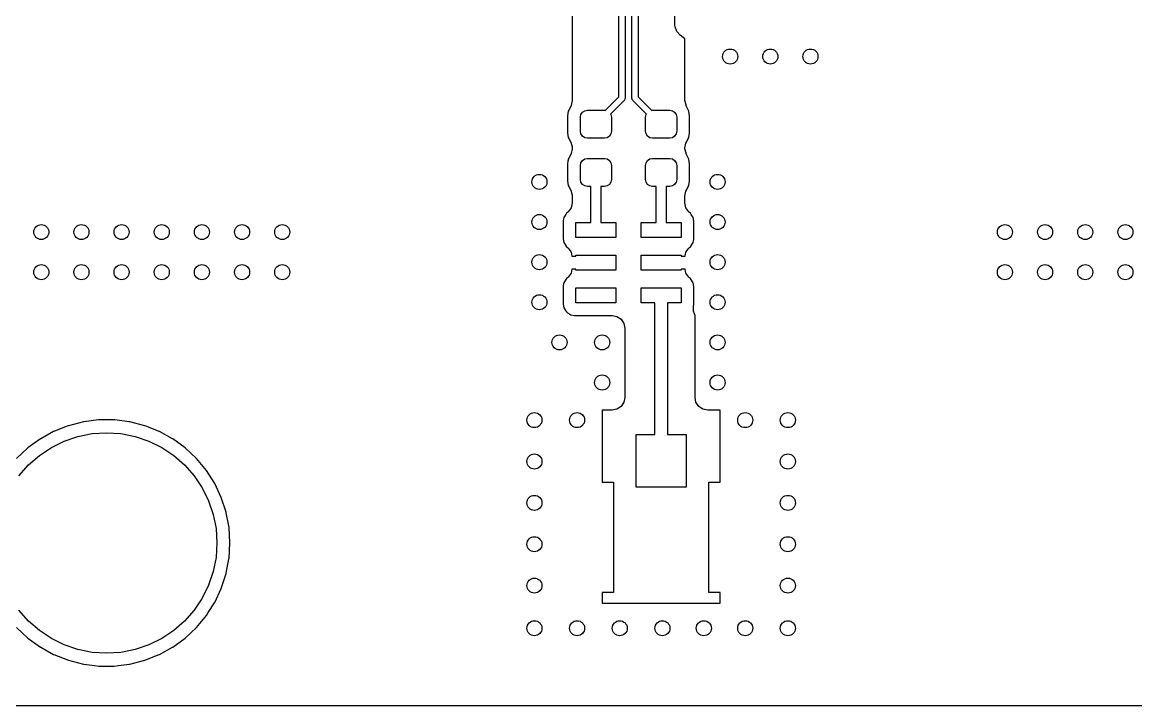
# Model space of a CAD drawing. Extents: x 0.99 to 4.24, y -7.27 to -4.02.
# Drawn here: x 1.745 to 2.618, y -7.273 to -6.737 of the extents above; entities that cross this region are included whole.
import ezdxf

# ---------------------------------------------------------------- set-up
doc = ezdxf.new("R2010")
doc.units = 0
doc.header["$MEASUREMENT"] = 0
doc.layers.add('BLACK', color=7, linetype='CONTINUOUS')

msp = doc.modelspace()

# ---------------------------------------------------------------- linework, layer by layer
at = {"layer": 'BLACK', "linetype": 'CONTINUOUS'}
for p, q in [((2.21797, -6.59087), (2.21797, -6.79634)), ((2.22297, -6.79634), (2.22297, -6.59087)), ((2.21297, -6.7953), (2.21297, -6.60472)), ((2.22797, -6.60472), (2.22797, -6.7953)), ((2.17618, -6.68799), (2.17618, -6.79838)), ((2.25689, -6.73911), (2.25689, -6.71604)), ((2.25699, -6.74052), (2.25689, -6.73911)), ((2.25828, -6.74419), (2.25699, -6.74052)), ((2.26087, -6.74708), (2.25828, -6.74419)), ((2.26476, -6.75), (2.26087, -6.74708)), ((2.26476, -6.79838), (2.26476, -6.75)), ((2.20224, -6.80604), (2.21297, -6.7953)), ((2.22797, -6.7953), (2.23871, -6.80604)), ((2.1751, -6.8029), (2.17359, -6.80586)), ((2.17542, -6.80219), (2.1751, -6.8029)), ((2.17618, -6.79838), (2.17542, -6.80219)), ((2.21724, -6.79811), (2.20642, -6.80893)), ((2.21769, -6.79702), (2.21724, -6.79811)), ((2.21797, -6.79634), (2.21769, -6.79702)), ((2.2237, -6.79811), (2.22297, -6.79634)), ((2.23453, -6.80893), (2.2237, -6.79811)), ((2.26479, -6.79916), (2.26476, -6.79838)), ((2.26585, -6.8029), (2.26479, -6.79916)), ((2.26771, -6.80656), (2.26585, -6.8029)), ((2.17323, -6.80656), (2.17266, -6.8102)), ((2.17266, -6.8102), (2.17266, -6.82366)), ((2.17359, -6.80586), (2.17323, -6.80656)), ((2.17359, -6.80586), (2.17359, -6.80586)), ((2.18268, -6.81142), (2.1831, -6.80931)), ((2.18268, -6.82244), (2.18268, -6.81142)), ((2.1831, -6.80931), (2.18429, -6.80752)), ((2.18429, -6.80752), (2.18608, -6.80633)), ((2.18608, -6.80633), (2.18819, -6.80591)), ((2.18819, -6.80591), (2.20157, -6.80591)), ((2.20157, -6.80591), (2.20224, -6.80604)), ((2.20642, -6.80893), (2.20667, -6.80931)), ((2.20667, -6.80931), (2.20709, -6.81142)), ((2.20709, -6.81142), (2.20709, -6.82244)), ((2.23386, -6.81142), (2.23428, -6.80931)), ((2.23386, -6.82244), (2.23386, -6.81142)), ((2.23428, -6.80931), (2.23453, -6.80893)), ((2.23871, -6.80604), (2.23937, -6.80591)), ((2.23937, -6.80591), (2.25276, -6.80591)), ((2.25276, -6.80591), (2.25487, -6.80633)), ((2.25487, -6.80633), (2.25665, -6.80752)), ((2.25665, -6.80752), (2.25785, -6.80931)), ((2.25785, -6.80931), (2.25827, -6.81142)), ((2.25827, -6.81142), (2.25827, -6.82244)), ((2.26829, -6.8102), (2.26771, -6.80656)), ((2.26829, -6.82366), (2.26829, -6.8102)), ((2.17266, -6.82366), (2.17323, -6.8273)), ((2.17323, -6.8273), (2.17359, -6.828)), ((2.17359, -6.828), (2.17359, -6.828)), ((2.17359, -6.828), (2.1751, -6.83095)), ((2.1831, -6.82455), (2.18268, -6.82244)), ((2.18429, -6.82634), (2.1831, -6.82455)), ((2.18608, -6.82753), (2.18429, -6.82634)), ((2.18819, -6.82795), (2.18608, -6.82753)), ((2.20157, -6.82795), (2.18819, -6.82795)), ((2.20368, -6.82753), (2.20157, -6.82795)), ((2.20547, -6.82634), (2.20368, -6.82753)), ((2.20667, -6.82455), (2.20547, -6.82634)), ((2.20709, -6.82244), (2.20667, -6.82455)), ((2.23428, -6.82455), (2.23386, -6.82244)), ((2.23547, -6.82634), (2.23428, -6.82455)), ((2.23726, -6.82753), (2.23547, -6.82634)), ((2.23937, -6.82795), (2.23726, -6.82753)), ((2.25276, -6.82795), (2.23937, -6.82795)), ((2.25487, -6.82753), (2.25276, -6.82795)), ((2.25665, -6.82634), (2.25487, -6.82753)), ((2.25785, -6.82455), (2.25665, -6.82634)), ((2.25827, -6.82244), (2.25785, -6.82455)), ((2.26585, -6.83095), (2.26736, -6.828)), ((2.26736, -6.828), (2.26771, -6.8273)), ((2.26736, -6.828), (2.26736, -6.828)), ((2.26771, -6.8273), (2.26829, -6.82366)), ((2.1751, -6.83095), (2.17615, -6.83469)), ((2.17618, -6.83618), (2.17542, -6.83999)), ((2.17615, -6.83469), (2.17618, -6.83548)), ((2.17618, -6.83548), (2.17618, -6.83618)), ((2.26476, -6.83548), (2.26552, -6.83166)), ((2.26476, -6.83618), (2.26476, -6.83548)), ((2.26479, -6.83696), (2.26476, -6.83618)), ((2.26585, -6.8407), (2.26479, -6.83696)), ((2.26552, -6.83166), (2.26585, -6.83095)), ((2.17297, -6.846), (2.17266, -6.84799)), ((2.17311, -6.84513), (2.17297, -6.846)), ((2.17323, -6.84435), (2.17311, -6.84513)), ((2.17359, -6.84365), (2.17323, -6.84435)), ((2.1751, -6.8407), (2.17359, -6.84365)), ((2.17359, -6.84365), (2.17359, -6.84365)), ((2.17542, -6.83999), (2.1751, -6.8407)), ((2.18268, -6.84921), (2.1831, -6.8471)), ((2.1831, -6.8471), (2.18429, -6.84532)), ((2.18429, -6.84532), (2.18608, -6.84412)), ((2.18608, -6.84412), (2.18819, -6.8437)), ((2.18819, -6.8437), (2.20157, -6.8437)), ((2.20157, -6.8437), (2.20368, -6.84412)), ((2.20368, -6.84412), (2.20547, -6.84532)), ((2.20547, -6.84532), (2.20667, -6.8471)), ((2.20667, -6.8471), (2.20709, -6.84921)), ((2.23386, -6.84921), (2.23428, -6.8471)), ((2.23428, -6.8471), (2.23547, -6.84532)), ((2.23547, -6.84532), (2.23726, -6.84412)), ((2.23726, -6.84412), (2.23937, -6.8437)), ((2.23937, -6.8437), (2.25276, -6.8437)), ((2.25276, -6.8437), (2.25487, -6.84412)), ((2.25487, -6.84412), (2.25665, -6.84532)), ((2.25665, -6.84532), (2.25785, -6.8471)), ((2.25785, -6.8471), (2.25827, -6.84921)), ((2.26771, -6.84435), (2.26585, -6.8407)), ((2.26829, -6.84799), (2.26771, -6.84435)), ((2.17266, -6.84799), (2.17266, -6.86146)), ((2.18268, -6.86024), (2.18268, -6.84921)), ((2.20709, -6.84921), (2.20709, -6.86024)), ((2.23386, -6.86024), (2.23386, -6.84921)), ((2.25827, -6.84921), (2.25827, -6.86024)), ((2.26829, -6.86146), (2.26829, -6.84799)), ((2.17266, -6.86146), (2.17323, -6.8651)), ((2.17323, -6.8651), (2.17359, -6.86579)), ((2.1831, -6.86235), (2.18268, -6.86024)), ((2.18429, -6.86413), (2.1831, -6.86235)), ((2.18608, -6.86533), (2.18429, -6.86413)), ((2.20547, -6.86413), (2.20368, -6.86533)), ((2.20667, -6.86235), (2.20547, -6.86413)), ((2.20709, -6.86024), (2.20667, -6.86235)), ((2.23428, -6.86235), (2.23386, -6.86024)), ((2.23547, -6.86413), (2.23428, -6.86235)), ((2.23726, -6.86533), (2.23547, -6.86413)), ((2.25665, -6.86413), (2.25487, -6.86533)), ((2.25785, -6.86235), (2.25665, -6.86413)), ((2.25827, -6.86024), (2.25785, -6.86235)), ((2.26736, -6.86579), (2.26771, -6.8651)), ((2.26771, -6.8651), (2.26829, -6.86146)), ((2.17359, -6.86579), (2.17359, -6.86579)), ((2.17359, -6.86579), (2.1751, -6.86875)), ((2.1751, -6.86875), (2.17615, -6.87249)), ((2.17615, -6.87249), (2.17618, -6.87327)), ((2.17618, -6.87327), (2.17618, -6.87874)), ((2.18819, -6.86575), (2.18608, -6.86533)), ((2.191, -6.86575), (2.18819, -6.86575)), ((2.191, -6.89409), (2.191, -6.86575)), ((2.20157, -6.86575), (2.19876, -6.86575)), ((2.19876, -6.86575), (2.19876, -6.89409)), ((2.20368, -6.86533), (2.20157, -6.86575)), ((2.23937, -6.86575), (2.23726, -6.86533)), ((2.24219, -6.86575), (2.23937, -6.86575)), ((2.24219, -6.89409), (2.24219, -6.86575)), ((2.25276, -6.86575), (2.24994, -6.86575)), ((2.24994, -6.86575), (2.24994, -6.89409)), ((2.25487, -6.86533), (2.25276, -6.86575)), ((2.26476, -6.87327), (2.26552, -6.86946)), ((2.26476, -6.87874), (2.26476, -6.87327)), ((2.26552, -6.86946), (2.26585, -6.86875)), ((2.26585, -6.86875), (2.26736, -6.86579)), ((2.26736, -6.86579), (2.26736, -6.86579)), ((2.17542, -6.88256), (2.17326, -6.88579)), ((2.17618, -6.87874), (2.17542, -6.88256)), ((2.26552, -6.88256), (2.26476, -6.87874)), ((2.26768, -6.88579), (2.26552, -6.88256)), ((2.1695, -6.89115), (2.16921, -6.89263)), ((2.1697, -6.89018), (2.1695, -6.89115)), ((2.17024, -6.88937), (2.1697, -6.89018)), ((2.17137, -6.88769), (2.17024, -6.88937)), ((2.17024, -6.88937), (2.17024, -6.88937)), ((2.17191, -6.88687), (2.17137, -6.88769)), ((2.17273, -6.88633), (2.17191, -6.88687)), ((2.17326, -6.88579), (2.17273, -6.88633)), ((2.26822, -6.88633), (2.26768, -6.88579)), ((2.26903, -6.88687), (2.26822, -6.88633)), ((2.26958, -6.88769), (2.26903, -6.88687)), ((2.2707, -6.88937), (2.26958, -6.88769)), ((2.27125, -6.89018), (2.2707, -6.88937)), ((2.2707, -6.88937), (2.2707, -6.88937)), ((2.27183, -6.89311), (2.27125, -6.89018)), ((2.16921, -6.89263), (2.16911, -6.89311)), ((2.16911, -6.89311), (2.16911, -6.90689)), ((2.17913, -6.90591), (2.17913, -6.89409)), ((2.17913, -6.89409), (2.191, -6.89409)), ((2.19876, -6.89409), (2.21063, -6.89409)), ((2.21063, -6.89409), (2.21063, -6.90591)), ((2.23031, -6.90591), (2.23031, -6.89409)), ((2.23031, -6.89409), (2.24219, -6.89409)), ((2.24994, -6.89409), (2.26181, -6.89409)), ((2.26181, -6.89409), (2.26181, -6.90591)), ((2.27183, -6.90689), (2.27183, -6.89311)), ((2.16911, -6.90689), (2.1697, -6.90981)), ((2.21063, -6.90591), (2.17913, -6.90591)), ((2.26181, -6.90591), (2.23031, -6.90591)), ((2.27125, -6.90981), (2.27144, -6.90885)), ((2.27144, -6.90885), (2.27174, -6.90737)), ((2.27174, -6.90737), (2.27183, -6.90689)), ((2.27174, -6.90737), (2.27174, -6.90737)), ((2.1697, -6.90981), (2.17024, -6.91063)), ((2.17024, -6.91063), (2.17024, -6.91063)), ((2.17024, -6.91063), (2.17109, -6.9119)), ((2.17109, -6.9119), (2.17191, -6.91313)), ((2.17191, -6.91313), (2.17273, -6.91367)), ((2.17273, -6.91367), (2.17326, -6.91421)), ((2.17326, -6.91421), (2.17542, -6.91744)), ((2.17542, -6.91744), (2.17605, -6.92059)), ((2.2649, -6.92059), (2.26552, -6.91744)), ((2.26552, -6.91744), (2.26768, -6.91421)), ((2.26768, -6.91421), (2.26822, -6.91367)), ((2.26822, -6.91367), (2.26903, -6.91313)), ((2.26903, -6.91313), (2.26986, -6.9119)), ((2.26986, -6.9119), (2.2707, -6.91063)), ((2.2707, -6.91063), (2.27125, -6.90981)), ((2.2707, -6.91063), (2.2707, -6.91063)), ((2.17605, -6.92059), (2.17913, -6.92059)), ((2.17913, -6.92059), (2.17913, -6.91968)), ((2.17913, -6.91968), (2.21063, -6.91968)), ((2.21063, -6.91968), (2.21063, -6.9315)), ((2.23031, -6.9315), (2.23031, -6.91968)), ((2.23031, -6.91968), (2.26181, -6.91968)), ((2.26181, -6.91968), (2.26181, -6.92059)), ((2.26181, -6.92059), (2.2649, -6.92059)), ((2.17542, -6.93374), (2.17326, -6.93697)), ((2.17605, -6.93059), (2.17542, -6.93374)), ((2.17913, -6.93059), (2.17605, -6.93059)), ((2.17913, -6.9315), (2.17913, -6.93059)), ((2.21063, -6.9315), (2.17913, -6.9315)), ((2.26181, -6.9315), (2.23031, -6.9315)), ((2.2649, -6.93059), (2.26181, -6.93059)), ((2.26181, -6.93059), (2.26181, -6.9315)), ((2.26552, -6.93374), (2.2649, -6.93059)), ((2.26768, -6.93697), (2.26552, -6.93374)), ((2.16921, -6.94381), (2.16911, -6.94429)), ((2.1695, -6.94233), (2.16921, -6.94381)), ((2.1697, -6.94137), (2.1695, -6.94233)), ((2.17024, -6.94055), (2.1697, -6.94137)), ((2.17109, -6.93928), (2.17024, -6.94055)), ((2.17024, -6.94055), (2.17024, -6.94055)), ((2.17191, -6.93805), (2.17109, -6.93928)), ((2.17273, -6.93751), (2.17191, -6.93805)), ((2.17326, -6.93697), (2.17273, -6.93751)), ((2.26822, -6.93751), (2.26768, -6.93697)), ((2.26903, -6.93805), (2.26822, -6.93751)), ((2.26986, -6.93928), (2.26903, -6.93805)), ((2.2707, -6.94055), (2.26986, -6.93928)), ((2.27125, -6.94137), (2.2707, -6.94055)), ((2.2707, -6.94055), (2.2707, -6.94055)), ((2.27183, -6.94429), (2.27125, -6.94137)), ((2.16911, -6.94429), (2.16911, -6.95807)), ((2.17913, -6.95709), (2.17913, -6.94528)), ((2.17913, -6.94528), (2.21063, -6.94528)), ((2.21063, -6.94528), (2.21063, -6.95709)), ((2.23031, -6.95709), (2.23031, -6.94528)), ((2.23031, -6.94528), (2.26181, -6.94528)), ((2.26181, -6.94528), (2.26181, -6.95709)), ((2.27183, -6.95807), (2.27183, -6.94429)), ((2.16911, -6.95807), (2.1697, -6.961)), ((2.1697, -6.961), (2.17024, -6.96181)), ((2.21063, -6.95709), (2.17913, -6.95709)), ((2.24106, -6.95709), (2.23031, -6.95709)), ((2.24106, -7.06043), (2.24106, -6.95709)), ((2.26181, -6.95709), (2.25106, -6.95709)), ((2.25106, -6.95709), (2.25106, -7.06043)), ((2.27147, -6.95988), (2.27174, -6.95855)), ((2.27147, -6.96377), (2.27147, -6.95988)), ((2.27174, -6.95855), (2.27183, -6.95807)), ((2.27174, -6.95855), (2.27174, -6.95855)), ((2.17024, -6.96181), (2.17024, -6.96181)), ((2.17024, -6.96181), (2.17109, -6.96308)), ((2.17109, -6.96308), (2.17191, -6.96431)), ((2.17191, -6.96431), (2.17273, -6.96486)), ((2.17273, -6.96486), (2.17441, -6.96598)), ((2.17441, -6.96598), (2.17441, -6.96598)), ((2.17441, -6.96598), (2.17522, -6.96652)), ((2.17522, -6.96652), (2.17815, -6.96711)), ((2.17815, -6.96711), (2.18175, -6.96711)), ((2.18175, -6.96711), (2.20756, -6.96711)), ((2.20756, -6.96711), (2.21137, -6.96786)), ((2.21137, -6.96786), (2.2146, -6.97002)), ((2.2146, -6.97002), (2.21676, -6.97326)), ((2.27228, -6.96573), (2.27147, -6.96377)), ((2.27244, -6.96654), (2.27228, -6.96573)), ((2.27264, -6.96654), (2.27244, -6.96654)), ((2.27264, -7.03138), (2.27264, -6.96654)), ((2.21676, -6.97326), (2.21752, -6.97707)), ((2.21752, -6.97707), (2.21752, -7.03138)), ((2.2146, -7.03842), (2.21137, -7.04058)), ((2.21676, -7.03519), (2.2146, -7.03842)), ((2.21752, -7.03138), (2.21676, -7.03519)), ((2.2734, -7.03519), (2.27264, -7.03138)), ((2.27556, -7.03842), (2.2734, -7.03519)), ((2.27879, -7.04058), (2.27556, -7.03842)), ((2.20756, -7.04134), (2.1998, -7.04134)), ((2.1998, -7.04134), (2.1998, -7.09783)), ((2.21137, -7.04058), (2.20756, -7.04134)), ((2.2826, -7.04134), (2.27879, -7.04058)), ((2.29232, -7.04134), (2.2826, -7.04134)), ((2.29232, -7.09783), (2.29232, -7.04134)), ((1.77801, -7.05481), (1.7698, -7.05806)), ((1.78081, -7.0537), (1.77801, -7.05481)), ((1.7811, -7.05358), (1.78081, -7.0537)), ((1.78081, -7.0537), (1.78081, -7.0537)), ((1.79288, -7.05056), (1.7811, -7.05358)), ((1.79319, -7.05052), (1.79288, -7.05056)), ((1.80463, -7.04907), (1.79319, -7.05052)), ((1.79319, -7.05052), (1.79319, -7.05052)), ((1.80494, -7.04904), (1.80463, -7.04907)), ((1.8171, -7.04904), (1.80494, -7.04904)), ((1.81741, -7.04907), (1.8171, -7.04904)), ((1.82886, -7.05052), (1.81741, -7.04907)), ((1.82917, -7.05056), (1.82886, -7.05052)), ((1.82886, -7.05052), (1.82886, -7.05052)), ((1.84094, -7.05358), (1.82917, -7.05056)), ((1.84124, -7.0537), (1.84094, -7.05358)), ((1.84404, -7.05481), (1.84124, -7.0537)), ((1.84124, -7.0537), (1.84124, -7.0537)), ((1.85225, -7.05806), (1.84404, -7.05481)), ((1.75914, -7.06392), (1.74931, -7.07106)), ((1.75942, -7.06377), (1.75914, -7.06392)), ((1.76952, -7.05821), (1.75942, -7.06377)), ((1.76772, -7.07066), (1.77788, -7.06565)), ((1.7698, -7.05806), (1.76952, -7.05821)), ((1.76952, -7.05821), (1.76952, -7.05821)), ((1.77788, -7.06565), (1.78861, -7.06201)), ((1.78861, -7.06201), (1.79972, -7.0598)), ((1.79972, -7.0598), (1.81102, -7.05906)), ((1.81102, -7.05906), (1.82233, -7.0598)), ((1.82233, -7.0598), (1.83344, -7.06201)), ((1.83344, -7.06201), (1.84417, -7.06565)), ((1.84417, -7.06565), (1.85433, -7.07066)), ((1.85252, -7.05821), (1.85225, -7.05806)), ((1.86263, -7.06377), (1.85252, -7.05821)), ((1.85252, -7.05821), (1.85252, -7.05821)), ((1.86291, -7.06392), (1.86263, -7.06377)), ((1.87274, -7.07106), (1.86291, -7.06392)), ((2.22638, -7.10177), (2.22638, -7.06043)), ((2.22638, -7.06043), (2.24106, -7.06043)), ((2.25106, -7.06043), (2.26575, -7.06043)), ((2.26575, -7.06043), (2.26575, -7.10177)), ((1.74931, -7.07106), (1.74044, -7.07939)), ((1.7583, -7.07695), (1.76772, -7.07066)), ((1.85433, -7.07066), (1.86375, -7.07695)), ((1.88161, -7.07939), (1.87274, -7.07106)), ((1.74978, -7.08442), (1.7583, -7.07695)), ((1.86375, -7.07695), (1.87227, -7.08442)), ((1.88936, -7.08876), (1.88161, -7.07939)), ((1.74231, -7.09294), (1.74978, -7.08442)), ((1.87227, -7.08442), (1.87974, -7.09294)), ((1.89587, -7.09902), (1.88936, -7.08876)), ((1.87974, -7.09294), (1.88603, -7.10236)), ((1.90105, -7.11003), (1.89587, -7.09902)), ((2.1998, -7.09783), (2.20866, -7.09783)), ((2.20866, -7.09783), (2.20866, -7.18445)), ((2.28346, -7.18445), (2.28346, -7.09783)), ((2.28346, -7.09783), (2.29232, -7.09783)), ((1.88603, -7.10236), (1.89104, -7.11252)), ((2.26575, -7.10177), (2.22638, -7.10177)), ((1.89104, -7.11252), (1.89469, -7.12325)), ((1.90481, -7.12159), (1.90105, -7.11003)), ((1.89469, -7.12325), (1.8969, -7.13436)), ((1.90487, -7.1219), (1.90481, -7.12159)), ((1.9066, -7.131), (1.90487, -7.1219)), ((1.90487, -7.1219), (1.90487, -7.1219)), ((1.8969, -7.13436), (1.89764, -7.14567)), ((1.90709, -7.13353), (1.9066, -7.131)), ((1.90785, -7.14567), (1.90709, -7.13353)), ((1.89764, -7.14567), (1.8969, -7.15697)), ((1.90709, -7.1578), (1.90785, -7.14567)), ((1.8969, -7.15697), (1.89469, -7.16809)), ((1.90487, -7.16944), (1.90703, -7.15811)), ((1.90703, -7.15811), (1.90709, -7.1578)), ((1.89469, -7.16809), (1.89104, -7.17882)), ((1.90105, -7.18131), (1.90481, -7.16975)), ((1.90481, -7.16975), (1.90487, -7.16944)), ((1.90487, -7.16944), (1.90487, -7.16944)), ((1.89104, -7.17882), (1.88603, -7.18898)), ((1.89587, -7.19232), (1.90105, -7.18131)), ((2.20866, -7.18445), (2.1998, -7.18445)), ((2.1998, -7.18445), (2.1998, -7.19291)), ((2.29232, -7.18445), (2.28346, -7.18445)), ((2.29232, -7.19291), (2.29232, -7.18445)), ((1.88603, -7.18898), (1.87974, -7.1984)), ((1.8908, -7.20031), (1.8957, -7.19258)), ((1.8957, -7.19258), (1.89587, -7.19232)), ((1.8957, -7.19258), (1.8957, -7.19258)), ((2.1998, -7.19291), (2.29232, -7.19291)), ((1.74978, -7.20691), (1.74231, -7.1984)), ((1.87974, -7.1984), (1.87227, -7.20691)), ((1.88161, -7.21195), (1.88936, -7.20258)), ((1.88936, -7.20258), (1.8908, -7.20031)), ((1.74044, -7.21195), (1.74931, -7.22027)), ((1.7583, -7.21438), (1.74978, -7.20691)), ((1.76772, -7.22068), (1.7583, -7.21438)), ((1.86375, -7.21438), (1.85433, -7.22068)), ((1.87227, -7.20691), (1.86375, -7.21438)), ((1.87274, -7.22027), (1.88161, -7.21195)), ((1.74931, -7.22027), (1.75914, -7.22742)), ((1.77788, -7.22569), (1.76772, -7.22068)), ((1.85433, -7.22068), (1.84417, -7.22569)), ((1.86291, -7.22742), (1.87274, -7.22027)), ((1.75914, -7.22742), (1.75942, -7.22757)), ((1.75942, -7.22757), (1.76952, -7.23313)), ((1.78861, -7.22933), (1.77788, -7.22569)), ((1.79972, -7.23154), (1.78861, -7.22933)), ((1.81102, -7.23228), (1.79972, -7.23154)), ((1.82233, -7.23154), (1.81102, -7.23228)), ((1.83344, -7.22933), (1.82233, -7.23154)), ((1.84417, -7.22569), (1.83344, -7.22933)), ((1.85252, -7.23313), (1.86263, -7.22757)), ((1.86263, -7.22757), (1.86291, -7.22742)), ((1.76952, -7.23313), (1.76952, -7.23313)), ((1.76952, -7.23313), (1.7698, -7.23328)), ((1.7698, -7.23328), (1.7811, -7.23776)), ((1.7811, -7.23776), (1.79288, -7.24078)), ((1.79288, -7.24078), (1.79319, -7.24082)), ((1.82886, -7.24082), (1.82917, -7.24078)), ((1.82917, -7.24078), (1.84094, -7.23776)), ((1.84094, -7.23776), (1.85225, -7.23328)), ((1.85225, -7.23328), (1.85252, -7.23313)), ((1.85252, -7.23313), (1.85252, -7.23313)), ((1.79319, -7.24082), (1.79319, -7.24082)), ((1.79319, -7.24082), (1.80157, -7.24188)), ((1.80157, -7.24188), (1.80494, -7.2423)), ((1.80494, -7.2423), (1.8171, -7.2423)), ((1.8171, -7.2423), (1.82047, -7.24188)), ((1.82047, -7.24188), (1.82886, -7.24082)), ((1.82886, -7.24082), (1.82886, -7.24082)), ((3.97441, -7.27344), (1.26181, -7.27344))]:
    msp.add_line(p, q, dxfattribs=at)
at = {"layer": 'BLACK'}
for centre in [(2.3002, -6.76378), (2.33169, -6.76378), (2.36319, -6.76378), (2.15059, -6.8622), (2.29035, -6.8622), (2.15059, -6.8937), (2.29035, -6.8937), (1.75984, -6.90157), (1.79134, -6.90157), (1.82283, -6.90157), (1.85433, -6.90157), (1.88583, -6.90157), (1.91732, -6.90157), (1.94882, -6.90157), (2.51575, -6.90157), (2.54724, -6.90157), (2.57874, -6.90157), (2.61024, -6.90157), (2.15059, -6.9252), (2.29035, -6.9252), (1.75984, -6.93307), (1.79134, -6.93307), (1.82283, -6.93307), (1.85433, -6.93307), (1.88583, -6.93307), (1.91732, -6.93307), (1.94882, -6.93307), (2.51575, -6.93307), (2.54724, -6.93307), (2.57874, -6.93307), (2.61024, -6.93307), (2.15059, -6.95669), (2.29035, -6.95669), (2.16634, -6.98819), (2.1998, -6.98819), (2.29035, -6.98819), (2.1998, -7.01969), (2.29035, -7.01969), (2.14665, -7.04921), (2.18012, -7.04921), (2.31201, -7.04921), (2.34547, -7.04921), (2.14665, -7.08169), (2.34547, -7.08169), (2.14665, -7.11417), (2.34547, -7.11417), (2.14665, -7.14665), (2.34547, -7.14665), (2.14665, -7.17913), (2.34547, -7.17913), (2.14665, -7.2126), (2.18012, -7.2126), (2.21358, -7.2126), (2.24705, -7.2126), (2.27953, -7.2126), (2.31201, -7.2126), (2.34547, -7.2126)]:
    msp.add_circle(centre, 0.00591, dxfattribs=at)

doc.saveas('drawing.dxf')
